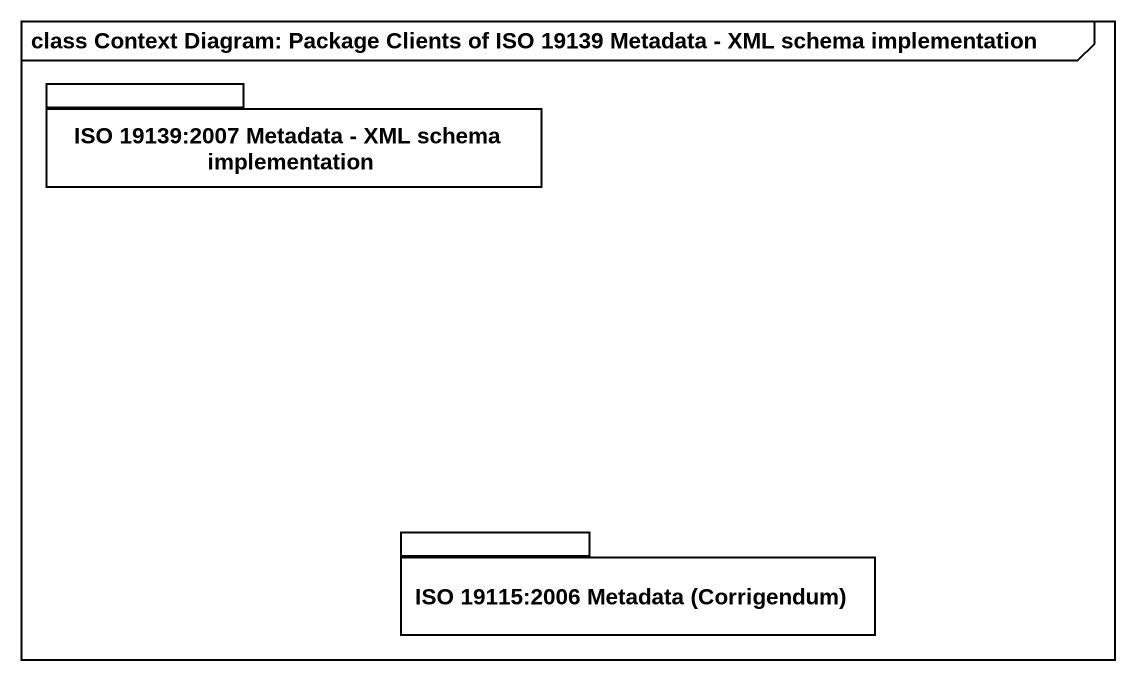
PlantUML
@startuml
mainframe class Context Diagram: Package Clients of ISO 19139 Metadata - XML schema implementation
package "ISO 19139:2007 Metadata - XML schema implementation" as ISO_19139_2007_Metadata_XML {
}
package "ISO 19115:2006 Metadata (Corrigendum)" as ISO_19115_2006_Metadata {
}
@enduml
